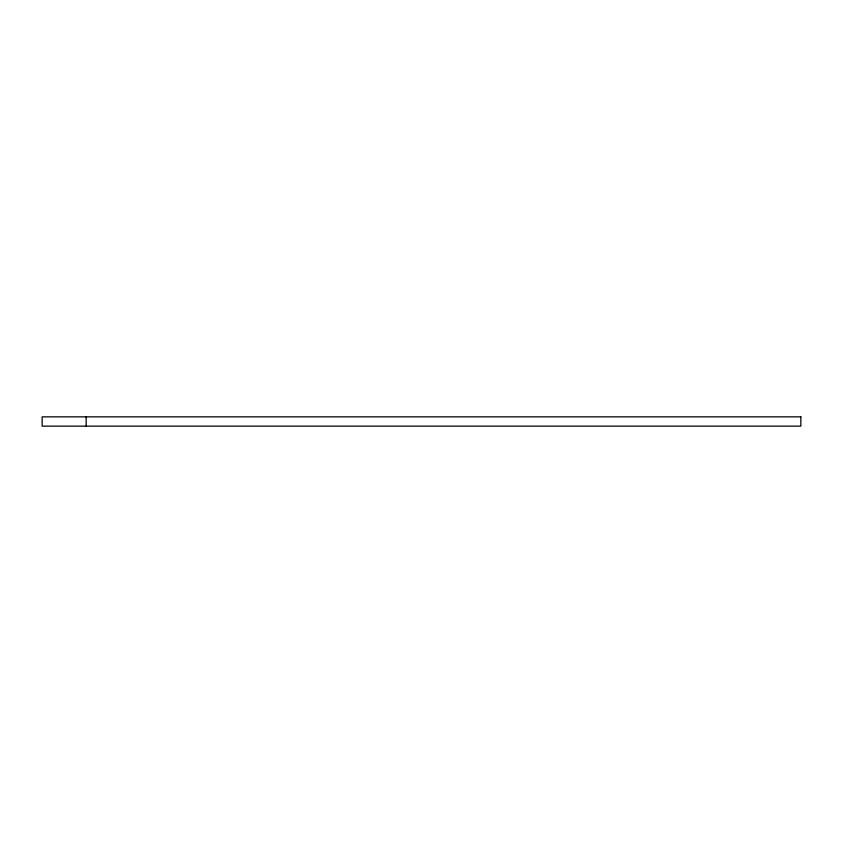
<?xml version="1.0" encoding="UTF-8"?>
<svg xmlns="http://www.w3.org/2000/svg" width="843" height="843" viewBox="0 0 843 843"><rect width="100%" height="100%" fill="white"/><g stroke="black" fill="none" stroke-linecap="round" stroke-linejoin="round"><path stroke-width="1.26" d="M86.176 416.853L86.176 426.147M800.85 416.853L42.15 416.853L42.15 426.147L800.85 426.147L800.85 416.853"/></g></svg>
